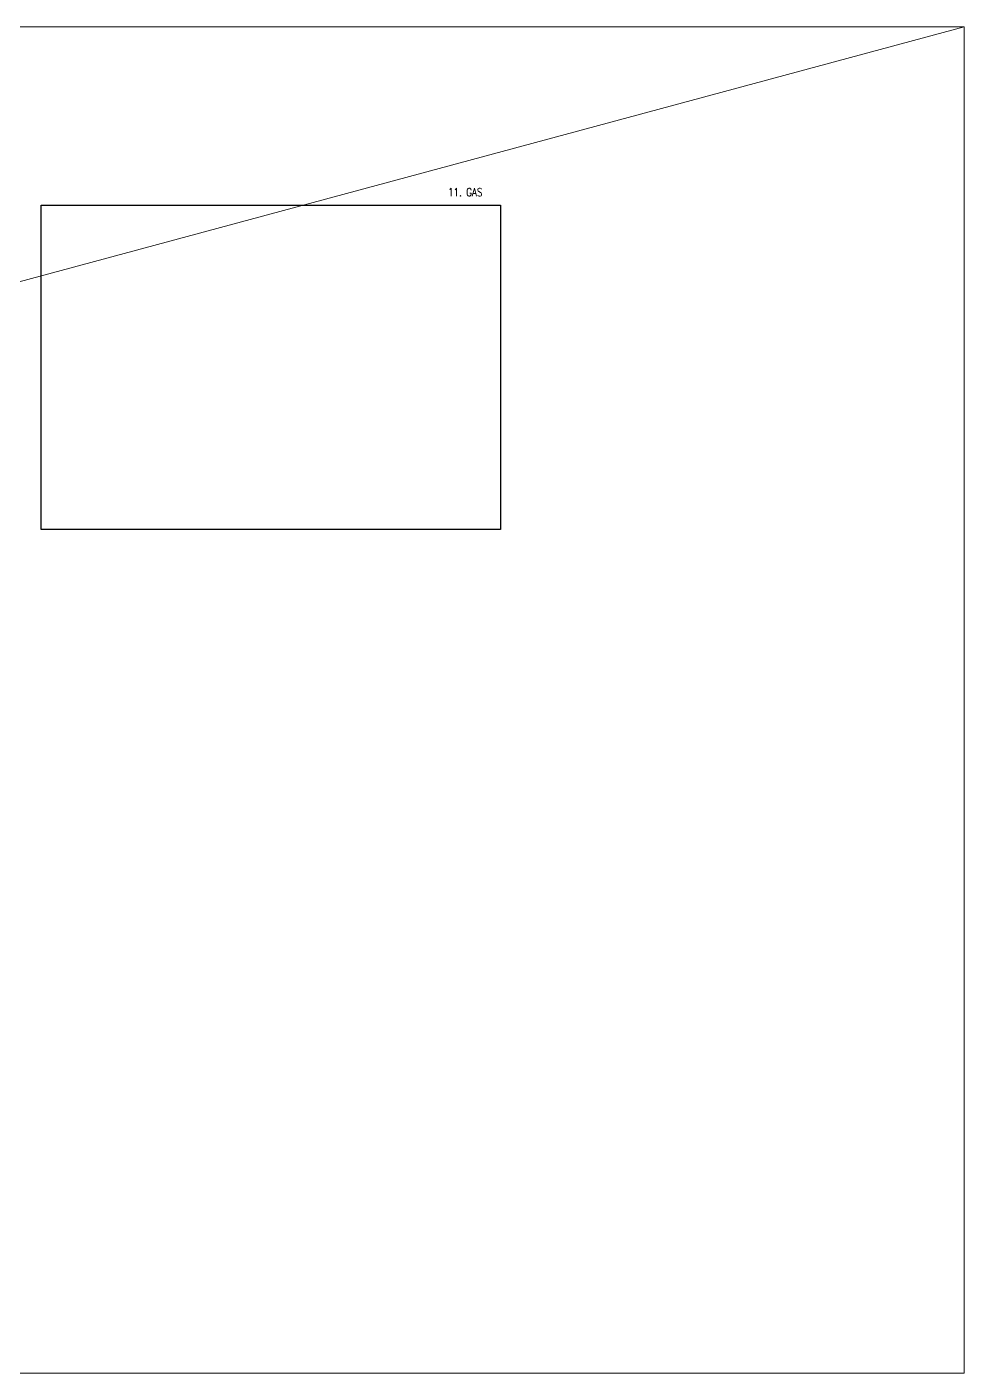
# Model space of a CAD drawing. Extents: x -29512 to 147477, y -5232 to 39709.
# Drawn here: x 141908 to 142765, y 9834 to 11065 of the extents above; entities that cross this region are included whole.
import ezdxf

# ---------------------------------------------------------------- set-up
doc = ezdxf.new("R2010")
doc.units = 0
doc.layers.get('DEFPOINTS').update_dxf_attribs({"linetype": 'CONTINUOUS'})
doc.layers.add('DIMENSION', color=3, linetype='CONTINUOUS')
doc.layers.add('FITTING', color=7, linetype='CONTINUOUS', lineweight=13)
doc.styles.add('Romans100', font='romans.shx', dxfattribs={"width": 0.8, "height": 200})
doc.styles.add('STYLE4', font='isocp.shx', dxfattribs={"width": 0.8, "oblique": 15, "height": 2})

msp = doc.modelspace()

# ---------------------------------------------------------------- linework, layer by layer
at = {"layer": 'DIMENSION', "color": 6, "linetype": 'ByBlock', "ltscale": 0.5}
msp.add_lwpolyline([(142341.1082, 10605.4098), (141921.1082, 10605.4098), (141921.1082, 10902.4098), (142341.1082, 10902.4098)], close=True, dxfattribs=at)
at = {"layer": 'FITTING', "linetype": 'ByBlock', "ltscale": 0.5}
msp.add_line((142765.3225, 11065.4116), (138197.527, 9833.6398), dxfattribs=at)
msp.add_lwpolyline([(138197.527, 11065.4116), (142765.3225, 11065.4116), (142765.3225, 9833.6398), (138197.527, 9833.6398)], close=True, dxfattribs=at)

# ---------------------------------------------------------------- texts
at = {"layer": 'DEFPOINTS', "color": 2, "insert": (142308.9625, 10914.2217), "char_height": 7.323919, "width": 141.14178, "attachment_point": 5, "style": 'Romans100'}
msp.add_mtext('{\\A1;11. GAS}', dxfattribs=at)
at = {"layer": 'DIMENSION', "color": 7, "linetype": 'ByBlock', "insert": (142175.6224, 10450.1847), "char_height": 2, "attachment_point": 1, "style": 'STYLE4'}
msp.add_mtext('\\A1;', dxfattribs=at)

doc.saveas('drawing.dxf')
